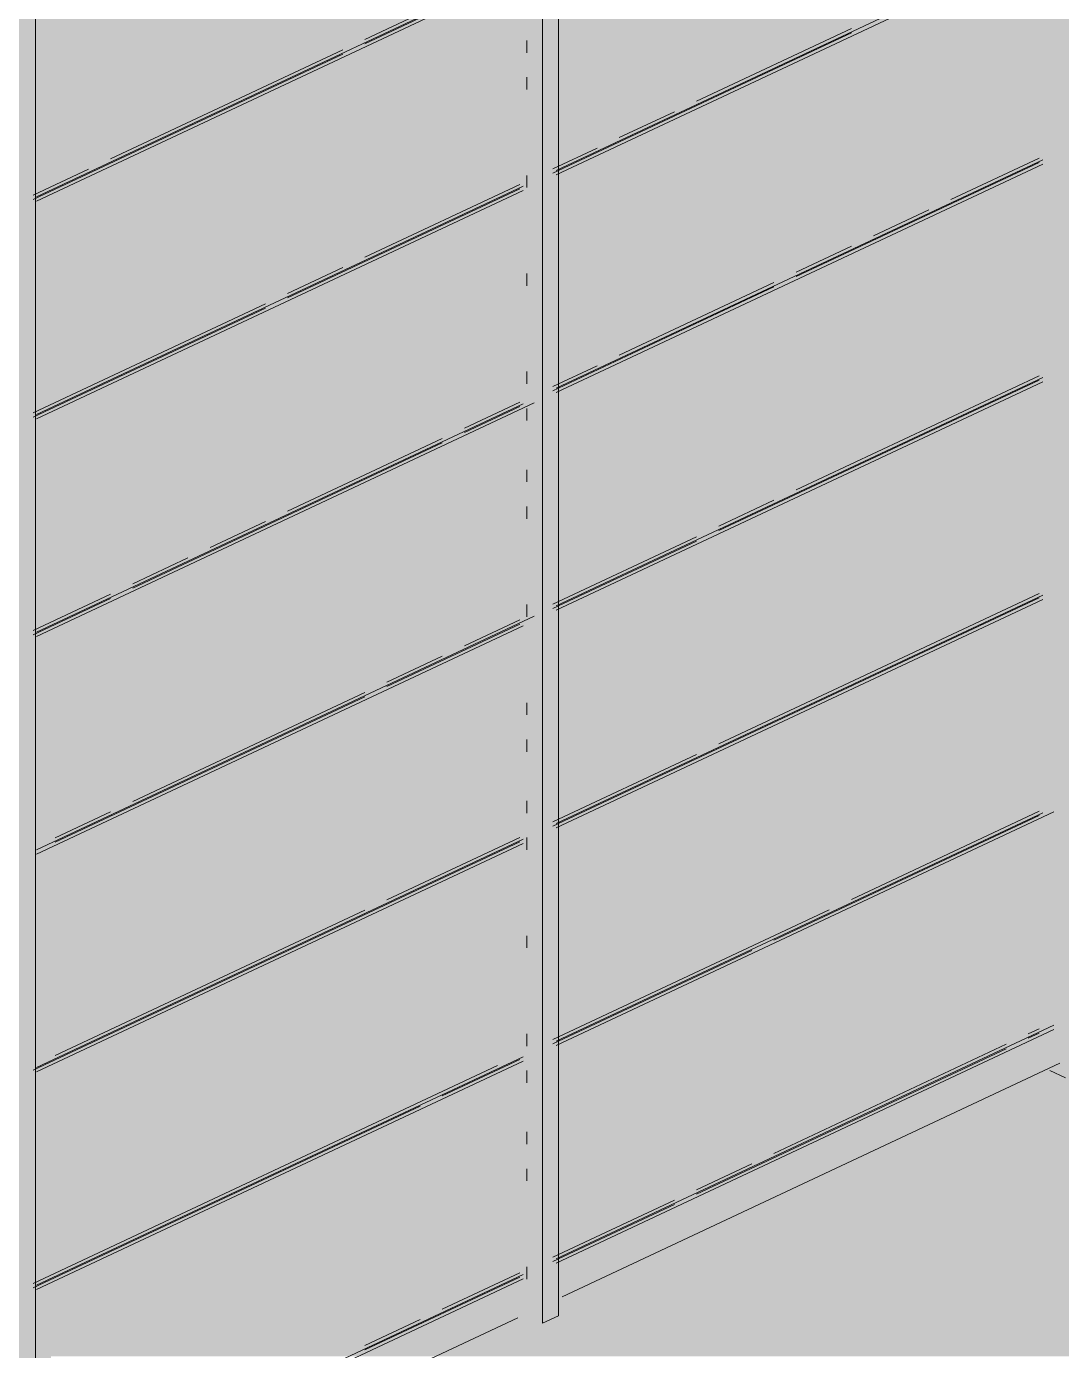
# Paper-space layout '03 3D Building and Roof' of a CAD drawing. Header units: millimetres. Extents: x 5 to 415, y 5 to 292.
# Drawn here: x 219.21 to 224.16, y 208.19 to 214.52 of the extents above; entities that cross this region are included whole.
import ezdxf

# ---------------------------------------------------------------- set-up
doc = ezdxf.new("R2010")
doc.units = ezdxf.units.MM
doc.layers.add('EXISTING', color=7, linetype='Continuous')
doc.layers.add('IMAGES', color=7, linetype='Continuous')

# ---------------------------------------------------------------- blocks, each defined once
blk = doc.blocks.new('SHEET_03')
at = {"layer": 'EXISTING', "color": 250, "lineweight": 9}
for p, q in [((221.677, 224.9764), (221.677, 208.3248)), ((221.752, 208.3601), (221.752, 225.0116)), ((219.2517, 207.1862), (219.2517, 223.8377)), ((221.7424, 213.8364), (224.1216, 214.9533)), ((221.7424, 213.8155), (224.0687, 214.9077)), ((219.2574, 213.7105), (221.5837, 214.8026)), ((220.8269, 214.4421), (221.5671, 214.7896)), ((219.2574, 213.6896), (221.5837, 214.7818)), ((221.0912, 214.587), (220.8269, 214.4629)), ((221.7257, 213.8234), (223.1532, 214.4936)), ((223.1532, 214.5144), (222.413, 214.1669)), ((220.7211, 214.4133), (219.6108, 213.892)), ((221.602, 214.3992), (221.602, 214.4578)), ((219.2407, 213.6975), (220.7211, 214.3925)), ((221.602, 214.2233), (221.602, 214.2819)), ((222.3073, 214.1172), (222.0429, 213.9931)), ((221.9372, 213.9435), (221.7257, 213.8442)), ((219.5051, 213.8424), (219.2407, 213.7183)), ((221.7424, 212.7956), (224.0687, 213.8878)), ((221.7424, 212.7748), (224.0687, 213.867)), ((222.8889, 213.3287), (224.052, 213.8748)), ((224.052, 213.8956), (223.6291, 213.697)), ((221.5671, 213.7697), (220.8269, 213.4222)), ((221.602, 213.7542), (221.602, 213.8129)), ((219.2574, 212.6697), (221.5837, 213.7619)), ((219.2574, 212.6489), (221.5837, 213.7411)), ((220.4568, 213.2277), (221.5671, 213.7489)), ((223.5233, 213.6474), (223.259, 213.5233)), ((223.1532, 213.4736), (222.8889, 213.3495)), ((220.7211, 213.3726), (220.4568, 213.2485)), ((221.602, 213.2852), (221.602, 213.3438)), ((221.7257, 212.7827), (222.7831, 213.2791)), ((222.7831, 213.2999), (222.0429, 212.9524)), ((220.351, 213.1988), (219.2407, 212.6776)), ((219.2407, 212.6568), (220.351, 213.178)), ((221.9372, 212.9028), (221.7257, 212.8035)), ((221.602, 212.8161), (221.602, 212.8747)), ((221.7424, 211.7549), (224.0687, 212.8471)), ((221.7424, 211.7341), (224.0687, 212.8263)), ((222.5188, 212.1143), (224.052, 212.8341)), ((224.052, 212.8549), (222.8889, 212.3088)), ((219.2574, 211.6082), (221.6366, 212.7252)), ((219.2574, 211.629), (221.5837, 212.7212)), ((221.5671, 212.729), (221.3027, 212.6049)), ((221.3027, 212.5841), (221.5671, 212.7082)), ((221.602, 212.6402), (221.602, 212.6988)), ((219.7166, 211.8394), (221.197, 212.5344)), ((221.197, 212.5552), (220.4568, 212.2077)), ((221.602, 212.347), (221.602, 212.4057)), ((222.7831, 212.2592), (222.5188, 212.1351)), ((221.602, 212.1712), (221.602, 212.2298)), ((220.351, 212.1581), (220.0867, 212.034)), ((222.413, 212.0854), (221.7257, 211.7627)), ((221.7257, 211.7419), (222.413, 212.0646)), ((219.9809, 211.9844), (219.7166, 211.8602)), ((219.6108, 211.8106), (219.2407, 211.6368)), ((224.052, 211.8142), (222.5188, 211.0943)), ((219.2407, 211.616), (219.6108, 211.7898)), ((221.602, 211.7021), (221.602, 211.7607)), ((221.7257, 210.7012), (224.052, 211.7934)), ((221.7424, 210.7142), (224.0687, 211.8063)), ((221.7424, 210.6934), (224.0687, 211.7855)), ((219.2574, 210.5883), (221.6366, 211.7053)), ((221.5671, 211.6883), (221.3027, 211.5642)), ((219.2574, 210.5675), (221.5837, 211.6596)), ((220.9326, 211.3696), (221.5671, 211.6675)), ((221.197, 211.5145), (220.9326, 211.3904)), ((219.3465, 210.625), (220.8269, 211.32)), ((220.8269, 211.3408), (219.7166, 210.8195)), ((221.602, 211.233), (221.602, 211.2917)), ((221.602, 211.0571), (221.602, 211.1158)), ((222.413, 211.0447), (221.7257, 210.722)), ((221.602, 210.764), (221.602, 210.8226)), ((219.6108, 210.7699), (219.3465, 210.6458)), ((221.7424, 209.6527), (224.1216, 210.7696)), ((221.7424, 209.6735), (224.0687, 210.7656)), ((222.7831, 210.1569), (224.052, 210.7526)), ((224.052, 210.7735), (223.1532, 210.3515)), ((219.2407, 209.5346), (221.5671, 210.6267)), ((219.2574, 209.5476), (221.5837, 210.6397)), ((219.2574, 209.5268), (221.5837, 210.6189)), ((221.5671, 210.6476), (220.9326, 210.3497)), ((221.602, 210.5881), (221.602, 210.6467)), ((220.8269, 210.3001), (219.3465, 209.6051)), ((223.0475, 210.3018), (221.7257, 209.6813)), ((221.602, 210.119), (221.602, 210.1777)), ((221.7257, 209.6605), (222.6774, 210.1073)), ((221.7424, 208.6328), (224.1216, 209.7497)), ((221.7424, 208.6119), (224.1216, 209.7289)), ((224.052, 209.7327), (223.9992, 209.7079)), ((221.602, 209.65), (221.602, 209.7086)), ((223.8934, 209.6583), (222.7831, 209.137)), ((223.9992, 209.6871), (224.052, 209.7119)), ((219.2574, 208.5069), (221.5837, 209.599)), ((222.413, 208.9424), (223.8934, 209.6375)), ((221.4613, 209.5572), (219.2407, 208.5147)), ((219.2574, 208.486), (221.5837, 209.5782)), ((221.197, 209.4123), (221.5671, 209.586)), ((221.602, 209.4741), (221.602, 209.5327)), ((224.1494, 209.5677), (221.7702, 208.4508)), ((224.1774, 209.4987), (224.1024, 209.5339)), ((219.2407, 208.4939), (221.0912, 209.3626)), ((221.602, 209.1809), (221.602, 209.2395)), ((222.6774, 209.0874), (222.413, 208.9633)), ((221.602, 209.005), (221.602, 209.0636)), ((222.3073, 208.9136), (221.7257, 208.6406)), ((221.7257, 208.6198), (222.3073, 208.8928)), ((221.602, 208.536), (221.602, 208.5946)), ((219.2574, 207.4661), (221.5837, 208.5583)), ((219.2574, 207.4453), (221.5837, 208.5375)), ((220.8269, 208.1978), (221.5671, 208.5453)), ((221.5671, 208.5661), (221.197, 208.3924)), ((221.5587, 208.3515), (219.1266, 207.2097)), ((221.0912, 208.3427), (220.8269, 208.2186)), ((221.752, 208.3601), (221.677, 208.3248))]:
    blk.add_line(p, q, dxfattribs=at)
at = {"layer": 'IMAGES', "color": 7}
for points in [[(224.1576, 213.8333), (224.3242, 213.8333), (224.1576, 215.8333), (224.3242, 215.8333)], [(221.6581, 211.8333), (221.8247, 211.8333), (221.6581, 215.6667), (221.8247, 215.6667)], [(221.8247, 214), (221.9913, 214), (221.8247, 214.8333), (221.9913, 214.8333)], [(219.1585, 210.6667), (219.3252, 210.6667), (219.1585, 214.6667), (219.3252, 214.6667)], [(219.3252, 214), (219.4918, 214), (219.3252, 214.6667), (219.4918, 214.6667)], [(219.4918, 214.5), (220.9915, 214.5), (219.4918, 214.6667), (220.9915, 214.6667)], [(220.9915, 214.5), (221.6581, 214.5), (220.9915, 214.6667), (221.6581, 214.6667)], [(221.9913, 214.5), (223.1578, 214.5), (221.9913, 214.6667), (223.1578, 214.6667)], [(223.1578, 214.5), (223.8243, 214.5), (223.1578, 214.6667), (223.8243, 214.6667)], [(223.8243, 214.5), (223.991, 214.5), (223.8243, 214.6667), (223.991, 214.6667)], [(223.991, 213.8333), (224.1576, 213.8333), (223.991, 214.6667), (224.1576, 214.6667)], [(219.4918, 214.3333), (220.4916, 214.3333), (219.4918, 214.5), (220.4916, 214.5)], [(220.4916, 214.3333), (221.1581, 214.3333), (220.4916, 214.5), (221.1581, 214.5)], [(221.1581, 214.3333), (221.4914, 214.3333), (221.1581, 214.5), (221.4914, 214.5)], [(221.4914, 213.8333), (221.6581, 213.8333), (221.4914, 214.5), (221.6581, 214.5)], [(221.9913, 214.3333), (222.8245, 214.3333), (221.9913, 214.5), (222.8245, 214.5)], [(222.8245, 214.3333), (223.491, 214.3333), (222.8245, 214.5), (223.491, 214.5)], [(223.491, 214.3333), (223.991, 214.3333), (223.491, 214.5), (223.991, 214.5)], [(219.4918, 214.1667), (220.325, 214.1667), (219.4918, 214.3333), (220.325, 214.3333)], [(220.325, 214.1667), (220.9915, 214.1667), (220.325, 214.3333), (220.9915, 214.3333)], [(220.9915, 214.1667), (221.4914, 214.1667), (220.9915, 214.3333), (221.4914, 214.3333)], [(221.9913, 214.1667), (222.4912, 214.1667), (221.9913, 214.3333), (222.4912, 214.3333)], [(222.4912, 214.1667), (223.1578, 214.1667), (222.4912, 214.3333), (223.1578, 214.3333)], [(223.1578, 214.1667), (223.991, 214.1667), (223.1578, 214.3333), (223.991, 214.3333)], [(219.4918, 214), (219.9917, 214), (219.4918, 214.1667), (219.9917, 214.1667)], [(219.9917, 214), (220.4916, 214), (219.9917, 214.1667), (220.4916, 214.1667)], [(220.4916, 214), (221.4914, 214), (220.4916, 214.1667), (221.4914, 214.1667)], [(221.9913, 214), (222.158, 214), (221.9913, 214.1667), (222.158, 214.1667)], [(222.158, 214), (222.8245, 214), (222.158, 214.1667), (222.8245, 214.1667)], [(222.8245, 214), (223.991, 214), (222.8245, 214.1667), (223.991, 214.1667)], [(219.3252, 213.8333), (220.1583, 213.8333), (219.3252, 214), (220.1583, 214)], [(220.1583, 213.8333), (221.4914, 213.8333), (220.1583, 214), (221.4914, 214)], [(221.8247, 213.8333), (222.4912, 213.8333), (221.8247, 214), (222.4912, 214)], [(222.4912, 213.8333), (223.991, 213.8333), (222.4912, 214), (223.991, 214)], [(219.3252, 213.6667), (219.8251, 213.6667), (219.3252, 213.8333), (219.8251, 213.8333)], [(219.8251, 213.6667), (221.3248, 213.6667), (219.8251, 213.8333), (221.3248, 213.8333)], [(221.3248, 213.6667), (221.6581, 213.6667), (221.3248, 213.8333), (221.6581, 213.8333)], [(221.8247, 213.6667), (222.158, 213.6667), (221.8247, 213.8333), (222.158, 213.8333)], [(222.158, 213.6667), (223.6577, 213.6667), (222.158, 213.8333), (223.6577, 213.8333)], [(223.6577, 213.6667), (223.991, 213.6667), (223.6577, 213.8333), (223.991, 213.8333)], [(223.991, 213.6667), (224.3242, 213.6667), (223.991, 213.8333), (224.3242, 213.8333)], [(219.3252, 213), (219.4918, 213), (219.3252, 213.6667), (219.4918, 213.6667)], [(219.4918, 213.5), (221.1581, 213.5), (219.4918, 213.6667), (221.1581, 213.6667)], [(221.1581, 213.5), (221.6581, 213.5), (221.1581, 213.6667), (221.6581, 213.6667)], [(221.8247, 213), (221.9913, 213), (221.8247, 213.6667), (221.9913, 213.6667)], [(221.9913, 213.5), (223.3244, 213.5), (221.9913, 213.6667), (223.3244, 213.6667)], [(223.3244, 213.5), (223.8243, 213.5), (223.3244, 213.6667), (223.8243, 213.6667)], [(223.8243, 213.5), (223.991, 213.5), (223.8243, 213.6667), (223.991, 213.6667)], [(223.991, 212.8333), (224.1576, 212.8333), (223.991, 213.6667), (224.1576, 213.6667)], [(224.1576, 212.8333), (224.3242, 212.8333), (224.1576, 213.6667), (224.3242, 213.6667)], [(219.4918, 213.3333), (220.8249, 213.3333), (219.4918, 213.5), (220.8249, 213.5)], [(220.8249, 213.3333), (221.3248, 213.3333), (220.8249, 213.5), (221.3248, 213.5)], [(221.3248, 213.3333), (221.4914, 213.3333), (221.3248, 213.5), (221.4914, 213.5)], [(221.4914, 212.6667), (221.6581, 212.6667), (221.4914, 213.5), (221.6581, 213.5)], [(221.9913, 213.3333), (222.8245, 213.3333), (221.9913, 213.5), (222.8245, 213.5)], [(222.8245, 213.3333), (223.6577, 213.3333), (222.8245, 213.5), (223.6577, 213.5)], [(223.6577, 213.3333), (223.991, 213.3333), (223.6577, 213.5), (223.991, 213.5)], [(219.4918, 213.1667), (220.325, 213.1667), (219.4918, 213.3333), (220.325, 213.3333)], [(220.325, 213.1667), (220.4916, 213.1667), (220.325, 213.3333), (220.4916, 213.3333)], [(220.4916, 213.1667), (220.6582, 213.1667), (220.4916, 213.3333), (220.6582, 213.3333)], [(220.6582, 213.1667), (220.9915, 213.1667), (220.6582, 213.3333), (220.9915, 213.3333)], [(220.9915, 213.1667), (221.4914, 213.1667), (220.9915, 213.3333), (221.4914, 213.3333)], [(221.9913, 213.1667), (222.4912, 213.1667), (221.9913, 213.3333), (222.4912, 213.3333)], [(222.4912, 213.1667), (223.1578, 213.1667), (222.4912, 213.3333), (223.1578, 213.3333)], [(223.1578, 213.1667), (223.991, 213.1667), (223.1578, 213.3333), (223.991, 213.3333)], [(219.4918, 213), (219.9917, 213), (219.4918, 213.1667), (219.9917, 213.1667)], [(219.9917, 213), (220.6582, 213), (219.9917, 213.1667), (220.6582, 213.1667)], [(220.6582, 213), (221.4914, 213), (220.6582, 213.1667), (221.4914, 213.1667)], [(221.9913, 213), (222.3246, 213), (221.9913, 213.1667), (222.3246, 213.1667)], [(222.3246, 213), (222.8245, 213), (222.3246, 213.1667), (222.8245, 213.1667)], [(222.8245, 213), (223.991, 213), (222.8245, 213.1667), (223.991, 213.1667)], [(219.3252, 212.8333), (219.6584, 212.8333), (219.3252, 213), (219.6584, 213)], [(219.6584, 212.8333), (220.325, 212.8333), (219.6584, 213), (220.325, 213)], [(220.325, 212.8333), (221.4914, 212.8333), (220.325, 213), (221.4914, 213)], [(221.8247, 212.8333), (222.4912, 212.8333), (221.8247, 213), (222.4912, 213)], [(222.4912, 212.8333), (223.991, 212.8333), (222.4912, 213), (223.991, 213)], [(219.3252, 212.6667), (219.9917, 212.6667), (219.3252, 212.8333), (219.9917, 212.8333)], [(219.9917, 212.6667), (221.4914, 212.6667), (219.9917, 212.8333), (221.4914, 212.8333)], [(221.8247, 212.6667), (222.158, 212.6667), (221.8247, 212.8333), (222.158, 212.8333)], [(222.158, 212.6667), (223.6577, 212.6667), (222.158, 212.8333), (223.6577, 212.8333)], [(223.6577, 212.6667), (223.991, 212.6667), (223.6577, 212.8333), (223.991, 212.8333)], [(223.991, 212.6667), (224.3242, 212.6667), (223.991, 212.8333), (224.3242, 212.8333)], [(219.3252, 212.5), (219.6584, 212.5), (219.3252, 212.6667), (219.6584, 212.6667)], [(219.6584, 212.5), (221.1581, 212.5), (219.6584, 212.6667), (221.1581, 212.6667)], [(221.1581, 212.5), (221.6581, 212.5), (221.1581, 212.6667), (221.6581, 212.6667)], [(221.8247, 212), (221.9913, 212), (221.8247, 212.6667), (221.9913, 212.6667)], [(221.9913, 212.5), (223.3244, 212.5), (221.9913, 212.6667), (223.3244, 212.6667)], [(223.3244, 212.5), (224.1576, 212.5), (223.3244, 212.6667), (224.1576, 212.6667)], [(224.1576, 209.8333), (224.3242, 209.8333), (224.1576, 212.6667), (224.3242, 212.6667)], [(219.3252, 212.3333), (220.8249, 212.3333), (219.3252, 212.5), (220.8249, 212.5)], [(220.8249, 212.3333), (221.3248, 212.3333), (220.8249, 212.5), (221.3248, 212.5)], [(221.3248, 212.3333), (221.4914, 212.3333), (221.3248, 212.5), (221.4914, 212.5)], [(221.4914, 211.6667), (221.6581, 211.6667), (221.4914, 212.5), (221.6581, 212.5)], [(221.9913, 212.3333), (222.9911, 212.3333), (221.9913, 212.5), (222.9911, 212.5)], [(222.9911, 212.3333), (223.1578, 212.3333), (222.9911, 212.5), (223.1578, 212.5)], [(223.1578, 212.3333), (223.3244, 212.3333), (223.1578, 212.5), (223.3244, 212.5)], [(223.3244, 212.3333), (223.6577, 212.3333), (223.3244, 212.5), (223.6577, 212.5)], [(223.6577, 212.3333), (223.991, 212.3333), (223.6577, 212.5), (223.991, 212.5)], [(223.991, 211.8333), (224.1576, 211.8333), (223.991, 212.5), (224.1576, 212.5)], [(219.3252, 212), (219.4918, 212), (219.3252, 212.3333), (219.4918, 212.3333)], [(219.4918, 212.1667), (220.4916, 212.1667), (219.4918, 212.3333), (220.4916, 212.3333)], [(220.4916, 212.1667), (220.9915, 212.1667), (220.4916, 212.3333), (220.9915, 212.3333)], [(220.9915, 212.1667), (221.4914, 212.1667), (220.9915, 212.3333), (221.4914, 212.3333)], [(221.9913, 212.1667), (222.6579, 212.1667), (221.9913, 212.3333), (222.6579, 212.3333)], [(222.6579, 212.1667), (223.3244, 212.1667), (222.6579, 212.3333), (223.3244, 212.3333)], [(223.3244, 212.1667), (223.991, 212.1667), (223.3244, 212.3333), (223.991, 212.3333)], [(219.4918, 212), (220.1583, 212), (219.4918, 212.1667), (220.1583, 212.1667)], [(220.1583, 212), (220.6582, 212), (220.1583, 212.1667), (220.6582, 212.1667)], [(220.6582, 212), (221.4914, 212), (220.6582, 212.1667), (221.4914, 212.1667)], [(221.9913, 212), (222.3246, 212), (221.9913, 212.1667), (222.3246, 212.1667)], [(222.3246, 212), (222.4912, 212), (222.3246, 212.1667), (222.4912, 212.1667)], [(222.4912, 212), (222.6579, 212), (222.4912, 212.1667), (222.6579, 212.1667)], [(222.6579, 212), (222.9911, 212), (222.6579, 212.1667), (222.9911, 212.1667)], [(222.9911, 212), (223.991, 212), (222.9911, 212.1667), (223.991, 212.1667)], [(219.3252, 211.8333), (219.6584, 211.8333), (219.3252, 212), (219.6584, 212)], [(219.6584, 211.8333), (220.325, 211.8333), (219.6584, 212), (220.325, 212)], [(220.325, 211.8333), (221.4914, 211.8333), (220.325, 212), (221.4914, 212)], [(221.8247, 211.8333), (222.6579, 211.8333), (221.8247, 212), (222.6579, 212)], [(222.6579, 211.8333), (223.991, 211.8333), (222.6579, 212), (223.991, 212)], [(219.3252, 211.6667), (219.9917, 211.6667), (219.3252, 211.8333), (219.9917, 211.8333)], [(219.9917, 211.6667), (221.4914, 211.6667), (219.9917, 211.8333), (221.4914, 211.8333)], [(221.6581, 211.6667), (221.9913, 211.6667), (221.6581, 211.8333), (221.9913, 211.8333)], [(221.9913, 211.6667), (222.158, 211.6667), (221.9913, 211.8333), (222.158, 211.8333)], [(222.158, 211.6667), (223.8243, 211.6667), (222.158, 211.8333), (223.8243, 211.8333)], [(223.8243, 211.6667), (224.1576, 211.6667), (223.8243, 211.8333), (224.1576, 211.8333)], [(219.3252, 211.5), (219.6584, 211.5), (219.3252, 211.6667), (219.6584, 211.6667)], [(219.6584, 211.5), (221.3248, 211.5), (219.6584, 211.6667), (221.3248, 211.6667)], [(221.3248, 211.5), (221.4914, 211.5), (221.3248, 211.6667), (221.4914, 211.6667)], [(221.4914, 211.5), (221.8247, 211.5), (221.4914, 211.6667), (221.8247, 211.6667)], [(221.8247, 210.8333), (221.9913, 210.8333), (221.8247, 211.6667), (221.9913, 211.6667)], [(221.9913, 211.5), (223.3244, 211.5), (221.9913, 211.6667), (223.3244, 211.6667)], [(223.3244, 211.5), (224.1576, 211.5), (223.3244, 211.6667), (224.1576, 211.6667)], [(219.3252, 211.3333), (220.8249, 211.3333), (219.3252, 211.5), (220.8249, 211.5)], [(220.8249, 211.3333), (221.6581, 211.3333), (220.8249, 211.5), (221.6581, 211.5)], [(221.6581, 210.8333), (221.8247, 210.8333), (221.6581, 211.5), (221.8247, 211.5)], [(221.9913, 211.3333), (222.9911, 211.3333), (221.9913, 211.5), (222.9911, 211.5)], [(222.9911, 211.3333), (223.8243, 211.3333), (222.9911, 211.5), (223.8243, 211.5)], [(223.8243, 211.3333), (223.991, 211.3333), (223.8243, 211.5), (223.991, 211.5)], [(223.991, 210.8333), (224.1576, 210.8333), (223.991, 211.5), (224.1576, 211.5)], [(219.3252, 210.8333), (219.4918, 210.8333), (219.3252, 211.3333), (219.4918, 211.3333)], [(219.4918, 211.1667), (220.4916, 211.1667), (219.4918, 211.3333), (220.4916, 211.3333)], [(220.4916, 211.1667), (220.8249, 211.1667), (220.4916, 211.3333), (220.8249, 211.3333)], [(220.8249, 211.1667), (220.9915, 211.1667), (220.8249, 211.3333), (220.9915, 211.3333)], [(220.9915, 211.1667), (221.1581, 211.1667), (220.9915, 211.3333), (221.1581, 211.3333)], [(221.1581, 211.1667), (221.4914, 211.1667), (221.1581, 211.3333), (221.4914, 211.3333)], [(221.4914, 210.6667), (221.6581, 210.6667), (221.4914, 211.3333), (221.6581, 211.3333)], [(221.9913, 211.1667), (222.8245, 211.1667), (221.9913, 211.3333), (222.8245, 211.3333)], [(222.8245, 211.1667), (223.3244, 211.1667), (222.8245, 211.3333), (223.3244, 211.3333)], [(223.3244, 211.1667), (223.991, 211.1667), (223.3244, 211.3333), (223.991, 211.3333)], [(219.4918, 211), (220.1583, 211), (219.4918, 211.1667), (220.1583, 211.1667)], [(220.1583, 211), (220.8249, 211), (220.1583, 211.1667), (220.8249, 211.1667)], [(220.8249, 211), (221.4914, 211), (220.8249, 211.1667), (221.4914, 211.1667)], [(221.9913, 211), (222.4912, 211), (221.9913, 211.1667), (222.4912, 211.1667)], [(222.4912, 211), (222.9911, 211), (222.4912, 211.1667), (222.9911, 211.1667)], [(222.9911, 211), (223.991, 211), (222.9911, 211.1667), (223.991, 211.1667)], [(219.4918, 210.8333), (219.8251, 210.8333), (219.4918, 211), (219.8251, 211)], [(219.8251, 210.8333), (219.9917, 210.8333), (219.8251, 211), (219.9917, 211)], [(219.9917, 210.8333), (220.1583, 210.8333), (219.9917, 211), (220.1583, 211)], [(220.1583, 210.8333), (220.4916, 210.8333), (220.1583, 211), (220.4916, 211)], [(220.4916, 210.8333), (221.4914, 210.8333), (220.4916, 211), (221.4914, 211)], [(221.9913, 210.8333), (222.158, 210.8333), (221.9913, 211), (222.158, 211)], [(222.158, 210.8333), (222.6579, 210.8333), (222.158, 211), (222.6579, 211)], [(222.6579, 210.8333), (223.991, 210.8333), (222.6579, 211), (223.991, 211)], [(219.3252, 210.6667), (220.1583, 210.6667), (219.3252, 210.8333), (220.1583, 210.8333)], [(220.1583, 210.6667), (221.4914, 210.6667), (220.1583, 210.8333), (221.4914, 210.8333)], [(221.6581, 210.6667), (221.9913, 210.6667), (221.6581, 210.8333), (221.9913, 210.8333)], [(221.9913, 210.6667), (222.3246, 210.6667), (221.9913, 210.8333), (222.3246, 210.8333)], [(222.3246, 210.6667), (223.8243, 210.6667), (222.3246, 210.8333), (223.8243, 210.8333)], [(223.8243, 210.6667), (224.1576, 210.6667), (223.8243, 210.8333), (224.1576, 210.8333)], [(218.9919, 210.5), (219.4918, 210.5), (218.9919, 210.6667), (219.4918, 210.6667)], [(219.4918, 210.5), (219.8251, 210.5), (219.4918, 210.6667), (219.8251, 210.6667)], [(219.8251, 210.5), (221.3248, 210.5), (219.8251, 210.6667), (221.3248, 210.6667)], [(221.3248, 210.5), (221.4914, 210.5), (221.3248, 210.6667), (221.4914, 210.6667)], [(221.4914, 210.5), (221.8247, 210.5), (221.4914, 210.6667), (221.8247, 210.6667)], [(221.8247, 209.8333), (221.9913, 209.8333), (221.8247, 210.6667), (221.9913, 210.6667)], [(221.9913, 210.5), (223.491, 210.5), (221.9913, 210.6667), (223.491, 210.6667)], [(223.491, 210.5), (224.1576, 210.5), (223.491, 210.6667), (224.1576, 210.6667)], [(219.1585, 207.5), (219.3252, 207.5), (219.1585, 210.5), (219.3252, 210.5)], [(219.3252, 209.8333), (219.4918, 209.8333), (219.3252, 210.5), (219.4918, 210.5)], [(219.4918, 210.3333), (220.9915, 210.3333), (219.4918, 210.5), (220.9915, 210.5)], [(220.9915, 210.3333), (221.6581, 210.3333), (220.9915, 210.5), (221.6581, 210.5)], [(221.6581, 209.8333), (221.8247, 209.8333), (221.6581, 210.5), (221.8247, 210.5)], [(221.9913, 210.3333), (223.1578, 210.3333), (221.9913, 210.5), (223.1578, 210.5)], [(223.1578, 210.3333), (223.8243, 210.3333), (223.1578, 210.5), (223.8243, 210.5)], [(223.8243, 210.3333), (223.991, 210.3333), (223.8243, 210.5), (223.991, 210.5)], [(223.991, 209.6667), (224.1576, 209.6667), (223.991, 210.5), (224.1576, 210.5)], [(219.4918, 210.1667), (220.6582, 210.1667), (219.4918, 210.3333), (220.6582, 210.3333)], [(220.6582, 210.1667), (221.3248, 210.1667), (220.6582, 210.3333), (221.3248, 210.3333)], [(221.3248, 210.1667), (221.4914, 210.1667), (221.3248, 210.3333), (221.4914, 210.3333)], [(221.4914, 209.6667), (221.6581, 209.6667), (221.4914, 210.3333), (221.6581, 210.3333)], [(221.9913, 210.1667), (222.8245, 210.1667), (221.9913, 210.3333), (222.8245, 210.3333)], [(222.8245, 210.1667), (223.491, 210.1667), (222.8245, 210.3333), (223.491, 210.3333)], [(223.491, 210.1667), (223.991, 210.1667), (223.491, 210.3333), (223.991, 210.3333)], [(219.4918, 210), (220.1583, 210), (219.4918, 210.1667), (220.1583, 210.1667)], [(220.1583, 210), (220.8249, 210), (220.1583, 210.1667), (220.8249, 210.1667)], [(220.8249, 210), (221.4914, 210), (220.8249, 210.1667), (221.4914, 210.1667)], [(221.9913, 210), (222.4912, 210), (221.9913, 210.1667), (222.4912, 210.1667)], [(222.4912, 210), (222.6579, 210), (222.4912, 210.1667), (222.6579, 210.1667)], [(222.6579, 210), (222.8245, 210), (222.6579, 210.1667), (222.8245, 210.1667)], [(222.8245, 210), (222.9911, 210), (222.8245, 210.1667), (222.9911, 210.1667)], [(222.9911, 210), (223.991, 210), (222.9911, 210.1667), (223.991, 210.1667)], [(219.4918, 209.8333), (219.8251, 209.8333), (219.4918, 210), (219.8251, 210)], [(219.8251, 209.8333), (220.4916, 209.8333), (219.8251, 210), (220.4916, 210)], [(220.4916, 209.8333), (221.4914, 209.8333), (220.4916, 210), (221.4914, 210)], [(221.9913, 209.8333), (222.158, 209.8333), (221.9913, 210), (222.158, 210)], [(222.158, 209.8333), (222.6579, 209.8333), (222.158, 210), (222.6579, 210)], [(222.6579, 209.8333), (223.991, 209.8333), (222.6579, 210), (223.991, 210)], [(219.3252, 209.6667), (219.6584, 209.6667), (219.3252, 209.8333), (219.6584, 209.8333)], [(219.6584, 209.6667), (220.1583, 209.6667), (219.6584, 209.8333), (220.1583, 209.8333)], [(220.1583, 209.6667), (221.4914, 209.6667), (220.1583, 209.8333), (221.4914, 209.8333)], [(221.6581, 209.6667), (221.9913, 209.6667), (221.6581, 209.8333), (221.9913, 209.8333)], [(221.9913, 209.6667), (222.3246, 209.6667), (221.9913, 209.8333), (222.3246, 209.8333)], [(222.3246, 209.6667), (223.991, 209.6667), (222.3246, 209.8333), (223.991, 209.8333)], [(224.1576, 209.6667), (224.4909, 209.6667), (224.1576, 209.8333), (224.4909, 209.8333)], [(219.3252, 209.5), (219.8251, 209.5), (219.3252, 209.6667), (219.8251, 209.6667)], [(219.8251, 209.5), (221.3248, 209.5), (219.8251, 209.6667), (221.3248, 209.6667)], [(221.3248, 209.5), (221.4914, 209.5), (221.3248, 209.6667), (221.4914, 209.6667)], [(221.4914, 209.5), (221.8247, 209.5), (221.4914, 209.6667), (221.8247, 209.6667)], [(221.8247, 208.8333), (221.9913, 208.8333), (221.8247, 209.6667), (221.9913, 209.6667)], [(221.9913, 209.5), (223.6577, 209.5), (221.9913, 209.6667), (223.6577, 209.6667)], [(223.6577, 209.5), (223.991, 209.5), (223.6577, 209.6667), (223.991, 209.6667)], [(223.991, 209.5), (224.3242, 209.5), (223.991, 209.6667), (224.3242, 209.6667)], [(219.3252, 208.8333), (219.4918, 208.8333), (219.3252, 209.5), (219.4918, 209.5)], [(219.4918, 209.3333), (220.9915, 209.3333), (219.4918, 209.5), (220.9915, 209.5)], [(220.9915, 209.3333), (221.6581, 209.3333), (220.9915, 209.5), (221.6581, 209.5)], [(221.6581, 208.3333), (221.8247, 208.3333), (221.6581, 209.5), (221.8247, 209.5)], [(221.9913, 209.3333), (223.3244, 209.3333), (221.9913, 209.5), (223.3244, 209.5)], [(223.3244, 209.3333), (224.3242, 209.3333), (223.3244, 209.5), (224.3242, 209.5)], [(219.4918, 209.1667), (220.6582, 209.1667), (219.4918, 209.3333), (220.6582, 209.3333)], [(220.6582, 209.1667), (221.3248, 209.1667), (220.6582, 209.3333), (221.3248, 209.3333)], [(221.3248, 209.1667), (221.4914, 209.1667), (221.3248, 209.3333), (221.4914, 209.3333)], [(221.4914, 208.5), (221.6581, 208.5), (221.4914, 209.3333), (221.6581, 209.3333)], [(221.9913, 209.1667), (222.9911, 209.1667), (221.9913, 209.3333), (222.9911, 209.3333)], [(222.9911, 209.1667), (223.8243, 209.1667), (222.9911, 209.3333), (223.8243, 209.3333)], [(223.8243, 209.1667), (233.4892, 209.1667), (223.8243, 209.3333), (233.4892, 209.3333)], [(219.4918, 209), (220.325, 209), (219.4918, 209.1667), (220.325, 209.1667)], [(220.325, 209), (220.9915, 209), (220.325, 209.1667), (220.9915, 209.1667)], [(220.9915, 209), (221.4914, 209), (220.9915, 209.1667), (221.4914, 209.1667)], [(221.9913, 209), (222.4912, 209), (221.9913, 209.1667), (222.4912, 209.1667)], [(222.4912, 209), (222.9911, 209), (222.4912, 209.1667), (222.9911, 209.1667)], [(222.9911, 209), (223.1578, 209), (222.9911, 209.1667), (223.1578, 209.1667)], [(223.1578, 209), (223.3244, 209), (223.1578, 209.1667), (223.3244, 209.1667)], [(223.3244, 209), (233.1559, 209), (223.3244, 209.1667), (233.1559, 209.1667)], [(219.4918, 208.8333), (219.9917, 208.8333), (219.4918, 209), (219.9917, 209)], [(219.9917, 208.8333), (220.6582, 208.8333), (219.9917, 209), (220.6582, 209)], [(220.6582, 208.8333), (221.4914, 208.8333), (220.6582, 209), (221.4914, 209)], [(221.9913, 208.8333), (222.158, 208.8333), (221.9913, 209), (222.158, 209)], [(222.158, 208.8333), (223.1578, 208.8333), (222.158, 209), (223.1578, 209)], [(223.1578, 208.8333), (232.8226, 208.8333), (223.1578, 209), (232.8226, 209)], [(219.3252, 208.6667), (219.6584, 208.6667), (219.3252, 208.8333), (219.6584, 208.8333)], [(219.6584, 208.6667), (220.325, 208.6667), (219.6584, 208.8333), (220.325, 208.8333)], [(220.325, 208.6667), (221.4914, 208.6667), (220.325, 208.8333), (221.4914, 208.8333)], [(221.8247, 208.6667), (222.8245, 208.6667), (221.8247, 208.8333), (222.8245, 208.8333)], [(222.8245, 208.6667), (232.4894, 208.6667), (222.8245, 208.8333), (232.4894, 208.8333)], [(219.3252, 208.5), (219.8251, 208.5), (219.3252, 208.6667), (219.8251, 208.6667)], [(219.8251, 208.5), (221.4914, 208.5), (219.8251, 208.6667), (221.4914, 208.6667)], [(221.8247, 208.5), (222.4912, 208.5), (221.8247, 208.6667), (222.4912, 208.6667)], [(222.4912, 208.5), (232.1561, 208.5), (222.4912, 208.6667), (232.1561, 208.6667)], [(219.3252, 208.3333), (219.4918, 208.3333), (219.3252, 208.5), (219.4918, 208.5)], [(219.4918, 208.3333), (220.9915, 208.3333), (219.4918, 208.5), (220.9915, 208.5)], [(220.9915, 208.3333), (221.6581, 208.3333), (220.9915, 208.5), (221.6581, 208.5)], [(221.8247, 208.3333), (222.158, 208.3333), (221.8247, 208.5), (222.158, 208.5)], [(222.158, 208.3333), (231.8228, 208.3333), (222.158, 208.5), (231.8228, 208.5)], [(219.3252, 208.1667), (220.8249, 208.1667), (219.3252, 208.3333), (220.8249, 208.3333)], [(220.8249, 208.1667), (221.8247, 208.1667), (220.8249, 208.3333), (221.8247, 208.3333)], [(221.8247, 208.1667), (231.4896, 208.1667), (221.8247, 208.3333), (231.4896, 208.3333)]]:
    blk.add_solid(points, dxfattribs=at)

psp = doc.layouts.new('03 3D Building and Roof')

# ---------------------------------------------------------------- block references
psp.add_blockref('SHEET_03', (0, 0))

doc.saveas('drawing.dxf')
